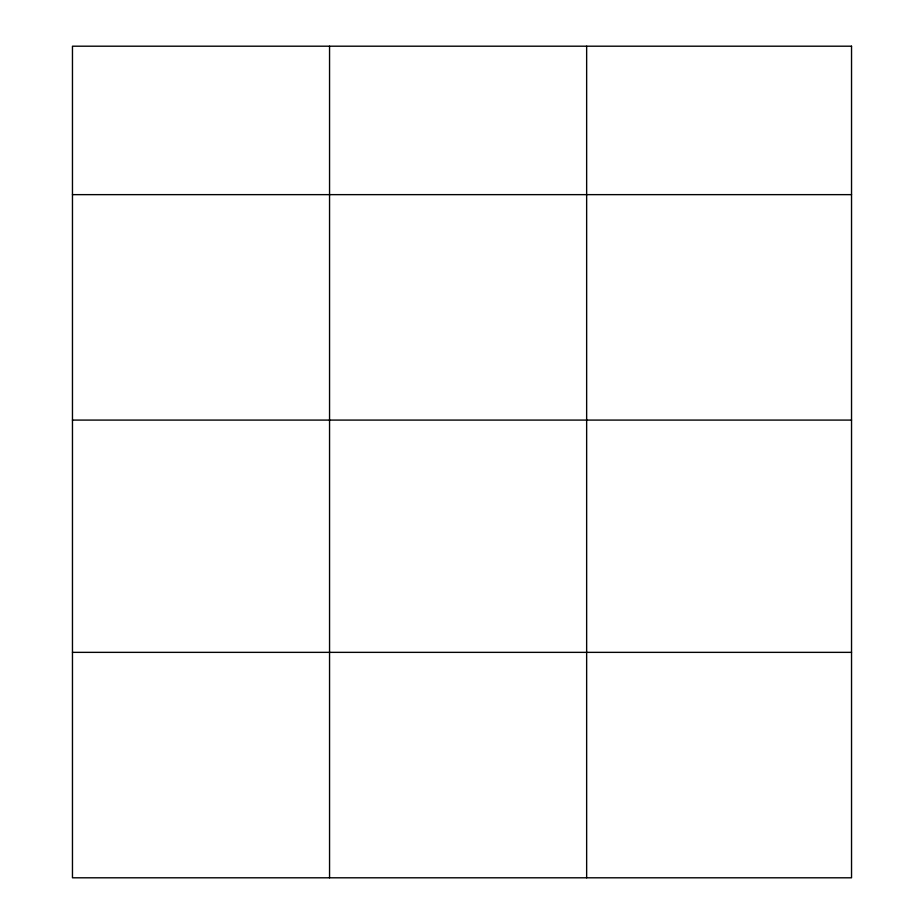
<?xml version="1.0" encoding="UTF-8"?>
<svg xmlns="http://www.w3.org/2000/svg" width="924" height="924" viewBox="0 0 924 924"><rect width="100%" height="100%" fill="white"/><g stroke="black" fill="none" stroke-linecap="round" stroke-linejoin="round"><path stroke-width="1.39" d="M72.465 194.641L851.535 194.641M72.465 420.085L851.535 420.085M72.465 652.356L851.535 652.356M586.648 46.2L586.648 877.8M329.556 46.2L329.556 877.8M851.535 46.2L72.465 46.2L72.465 877.8L851.535 877.8L851.535 46.2"/></g></svg>
